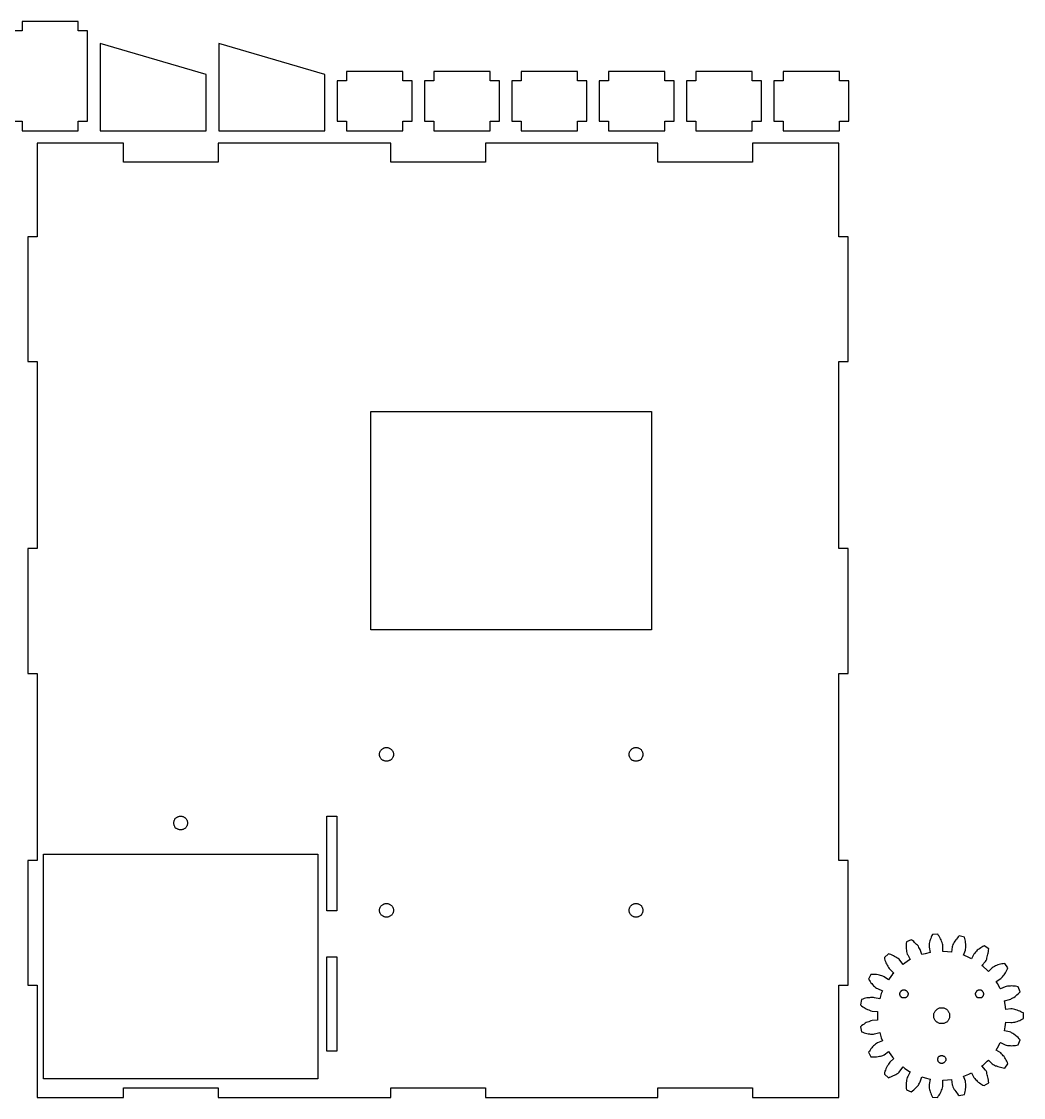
# Model space of a CAD drawing. Header units: millimetres. Extents: x 6 to 592, y 6 to 390.
# Drawn here: x 271 to 592.2, y 6 to 351 of the extents above; entities that cross this region are included whole.
import ezdxf

# ---------------------------------------------------------------- set-up
doc = ezdxf.new("R2010")
doc.units = ezdxf.units.MM
doc.layers.add('CUT', color=1, linetype='Continuous')
doc.layers.add('CUT_INNER', color=1, linetype='Continuous')

msp = doc.modelspace()

# ---------------------------------------------------------------- linework, layer by layer
at = {"layer": 'CUT'}
for points in [[(268.2, 319), (271.2, 319), (271.2, 316), (289.2, 316), (289.2, 319), (292.2, 319), (292.2, 348), (289.2, 348), (289.2, 351), (271.2, 351), (271.2, 348), (268.2, 348), (268.2, 319)], [(330.2, 334), (296.2, 344), (296.2, 316), (330.2, 316), (330.2, 334)], [(368.2, 334), (334.2, 344), (334.2, 316), (368.2, 316), (368.2, 334)], [(372.2, 319), (375.2, 319), (375.2, 316), (393.2, 316), (393.2, 319), (396.2, 319), (396.2, 332), (393.2, 332), (393.2, 335), (375.2, 335), (375.2, 332), (372.2, 332), (372.2, 319)], [(400.2, 319), (403.2, 319), (403.2, 316), (421.2, 316), (421.2, 319), (424.2, 319), (424.2, 332), (421.2, 332), (421.2, 335), (403.2, 335), (403.2, 332), (400.2, 332), (400.2, 319)], [(428.2, 319), (431.2, 319), (431.2, 316), (449.2, 316), (449.2, 319), (452.2, 319), (452.2, 332), (449.2, 332), (449.2, 335), (431.2, 335), (431.2, 332), (428.2, 332), (428.2, 319)], [(456.2, 319), (459.2, 319), (459.2, 316), (477.2, 316), (477.2, 319), (480.2, 319), (480.2, 332), (477.2, 332), (477.2, 335), (459.2, 335), (459.2, 332), (456.2, 332), (456.2, 319)], [(484.2, 319), (487.2, 319), (487.2, 316), (505.2, 316), (505.2, 319), (508.2, 319), (508.2, 332), (505.2, 332), (505.2, 335), (487.2, 335), (487.2, 332), (484.2, 332), (484.2, 319)], [(512.2, 319), (515.2, 319), (515.2, 316), (533.2, 316), (533.2, 319), (536.2, 319), (536.2, 332), (533.2, 332), (533.2, 335), (515.2, 335), (515.2, 332), (512.2, 332), (512.2, 319)], [(533, 42), (536, 42), (536, 82), (533, 82), (533, 142), (536, 142), (536, 182), (533, 182), (533, 242), (536, 242), (536, 282), (533, 282), (533, 312), (505.3, 312), (505.3, 305.9), (475, 305.9), (475, 312), (419.7, 312), (419.7, 305.9), (389.4, 305.9), (389.4, 312), (334, 312), (334, 305.9), (303.7, 305.9), (303.7, 312), (276, 312), (276, 282), (273, 282), (273, 242), (276, 242), (276, 182), (273, 182), (273, 142), (276, 142), (276, 82), (273, 82), (273, 42), (276, 42), (276, 6), (303.7, 6), (303.7, 9.1), (334, 9.1), (334, 6), (389.4, 6), (389.4, 9.1), (419.7, 9.1), (419.7, 6), (475, 6), (475, 9.1), (505.3, 9.1), (505.3, 6), (533, 6), (533, 42)], [(564.9, 6.4), (565.2, 6.7), (565.4, 7.1), (565.6, 7.5), (565.8, 7.9), (565.9, 8.3), (566.1, 8.7), (566.2, 9.1), (566.3, 9.5), (566.3, 9.9), (566.3, 11.6), (567.8, 11.7), (569.1, 11.8), (569.3, 10.1), (569.5, 9.8), (569.6, 9.4), (569.8, 9), (570, 8.6), (570.2, 8.3), (570.5, 7.9), (570.7, 7.6), (571, 7.2), (571.3, 6.9), (571.6, 6.6), (573.3, 7), (573.4, 7.4), (573.5, 7.9), (573.6, 8.3), (573.6, 8.7), (573.7, 9.2), (573.7, 9.6), (573.7, 10), (573.7, 10.4), (573.6, 10.8), (573.6, 11.2), (573, 12.8), (573.1, 12.8), (574.7, 13.5), (575.5, 13.9), (576.3, 12.4), (576.6, 12.1), (576.8, 11.8), (577.1, 11.5), (577.4, 11.2), (577.7, 10.9), (578.1, 10.7), (578.5, 10.4), (578.8, 10.2), (579.2, 10), (579.6, 9.8), (581.1, 10.7), (581, 11.2), (581, 11.6), (580.9, 12.1), (580.8, 12.5), (580.7, 12.9), (580.6, 13.3), (580.5, 13.7), (580.4, 14.1), (580.2, 14.5), (580, 14.8), (578.9, 16.1), (579.3, 16.4), (580.6, 17.6), (581, 18), (582.2, 16.8), (582.5, 16.6), (582.9, 16.4), (583.2, 16.2), (583.6, 16.1), (584, 15.9), (584.4, 15.8), (584.8, 15.7), (585.3, 15.6), (585.7, 15.5), (586.2, 15.4), (587.2, 16.8), (587.1, 17.2), (586.9, 17.6), (586.7, 18), (586.4, 18.4), (586.2, 18.7), (586, 19.1), (585.7, 19.4), (585.5, 19.7), (585.2, 20), (584.9, 20.3), (583.4, 21.2), (583.9, 21.9), (584.7, 23.5), (584.8, 23.6), (586.3, 22.9), (586.7, 22.8), (587.1, 22.7), (587.5, 22.7), (587.9, 22.7), (588.3, 22.6), (588.8, 22.7), (589.2, 22.7), (589.6, 22.7), (590.1, 22.8), (590.5, 22.9), (591.1, 24.5), (590.8, 24.8), (590.5, 25.2), (590.1, 25.5), (589.8, 25.8), (589.5, 26), (589.1, 26.3), (588.8, 26.5), (588.4, 26.7), (588.1, 26.9), (587.7, 27), (586.1, 27.4), (586.3, 28.6), (586.5, 30.2), (588.2, 30), (588.6, 30), (589, 30.1), (589.4, 30.2), (589.8, 30.3), (590.2, 30.4), (590.6, 30.6), (591, 30.7), (591.4, 30.9), (591.8, 31.1), (592.2, 31.3), (592.2, 33.1), (591.8, 33.3), (591.4, 33.5), (591, 33.7), (590.6, 33.8), (590.2, 34), (589.8, 34.1), (589.4, 34.2), (589, 34.3), (588.6, 34.4), (588.2, 34.4), (586.5, 34.2), (586.3, 35.8), (586.1, 37), (587.7, 37.4), (588.1, 37.5), (588.4, 37.7), (588.8, 37.9), (589.1, 38.1), (589.5, 38.4), (589.8, 38.6), (590.1, 38.9), (590.5, 39.2), (590.8, 39.6), (591.1, 39.9), (590.5, 41.5), (590.1, 41.6), (589.6, 41.7), (589.2, 41.7), (588.8, 41.7), (588.3, 41.8), (587.9, 41.7), (587.5, 41.7), (587.1, 41.7), (586.7, 41.6), (586.3, 41.5), (584.8, 40.8), (584.7, 40.9), (583.9, 42.5), (583.4, 43.2), (584.9, 44.1), (585.2, 44.4), (585.5, 44.7), (585.7, 45), (586, 45.3), (586.2, 45.7), (586.4, 46), (586.7, 46.4), (586.9, 46.8), (587.1, 47.2), (587.2, 47.6), (586.2, 49), (585.7, 48.9), (585.3, 48.8), (584.8, 48.7), (584.4, 48.6), (584, 48.5), (583.6, 48.3), (583.2, 48.2), (582.9, 48), (582.5, 47.8), (582.2, 47.6), (581, 46.4), (580.6, 46.8), (579.3, 48), (578.9, 48.3), (580, 49.6), (580.2, 49.9), (580.4, 50.3), (580.5, 50.7), (580.6, 51.1), (580.7, 51.5), (580.8, 51.9), (580.9, 52.3), (581, 52.8), (581, 53.2), (581.1, 53.7), (579.6, 54.6), (579.2, 54.4), (578.8, 54.2), (578.5, 54), (578.1, 53.7), (577.7, 53.5), (577.4, 53.2), (577.1, 52.9), (576.8, 52.6), (576.6, 52.3), (576.3, 52), (575.5, 50.5), (574.7, 50.9), (573.1, 51.6), (573, 51.6), (573.6, 53.2), (573.6, 53.6), (573.7, 54), (573.7, 54.4), (573.7, 54.8), (573.7, 55.2), (573.6, 55.7), (573.6, 56.1), (573.5, 56.5), (573.4, 57), (573.3, 57.4), (571.6, 57.8), (571.3, 57.5), (571, 57.2), (570.7, 56.8), (570.5, 56.5), (570.2, 56.1), (570, 55.8), (569.8, 55.4), (569.6, 55), (569.5, 54.6), (569.3, 54.3), (569.1, 52.6), (567.8, 52.7), (566.3, 52.8), (566.3, 54.5), (566.3, 54.9), (566.2, 55.3), (566.1, 55.7), (565.9, 56.1), (565.8, 56.5), (565.6, 56.9), (565.4, 57.3), (565.2, 57.7), (564.9, 58), (564.7, 58.4), (563, 58.3), (562.8, 57.9), (562.6, 57.4), (562.5, 57), (562.3, 56.6), (562.2, 56.2), (562.1, 55.8), (562, 55.4), (562, 55), (562, 54.6), (562, 54.2), (562.3, 52.5), (560.7, 52.1), (559.6, 51.8), (559.1, 53.4), (558.9, 53.8), (558.7, 54.1), (558.5, 54.5), (558.2, 54.8), (557.9, 55.1), (557.6, 55.4), (557.3, 55.7), (557, 56), (556.6, 56.3), (556.2, 56.6), (554.7, 55.9), (554.6, 55.4), (554.6, 55), (554.6, 54.5), (554.6, 54.1), (554.6, 53.7), (554.7, 53.2), (554.7, 52.8), (554.8, 52.4), (554.9, 52), (555.1, 51.7), (555.9, 50.2), (555.7, 50.1), (554.2, 49.1), (553.6, 48.6), (552.6, 50), (552.3, 50.3), (552, 50.6), (551.6, 50.8), (551.3, 51), (550.9, 51.2), (550.5, 51.4), (550.1, 51.6), (549.7, 51.8), (549.3, 51.9), (548.9, 52.1), (547.6, 50.9), (547.7, 50.5), (547.8, 50), (548, 49.6), (548.1, 49.2), (548.3, 48.8), (548.5, 48.4), (548.7, 48.1), (548.9, 47.7), (549.1, 47.4), (549.4, 47.1), (550.6, 45.9), (550.2, 45.5), (549.1, 44), (548.9, 43.7), (547.5, 44.7), (547.1, 44.9), (546.8, 45), (546.4, 45.1), (546, 45.2), (545.6, 45.3), (545.1, 45.4), (544.7, 45.4), (544.2, 45.4), (543.8, 45.4), (543.3, 45.4), (542.5, 43.9), (542.8, 43.5), (543, 43.2), (543.3, 42.8), (543.6, 42.5), (543.8, 42.2), (544.1, 41.8), (544.4, 41.6), (544.8, 41.3), (545.1, 41.1), (545.4, 40.9), (547, 40.2), (546.6, 39.3), (546.1, 37.6), (544.4, 38), (544.1, 38.1), (543.7, 38.1), (543.2, 38.1), (542.8, 38), (542.4, 38), (542, 37.9), (541.6, 37.8), (541.1, 37.7), (540.7, 37.5), (540.3, 37.4), (540, 35.7), (540.3, 35.4), (540.7, 35.1), (541.1, 34.9), (541.4, 34.6), (541.8, 34.4), (542.2, 34.2), (542.6, 34.1), (543, 33.9), (543.3, 33.8), (543.7, 33.7), (545.4, 33.6), (545.4, 32.2), (545.4, 30.8), (543.7, 30.7), (543.3, 30.6), (543, 30.5), (542.6, 30.3), (542.2, 30.2), (541.8, 30), (541.4, 29.8), (541.1, 29.5), (540.7, 29.3), (540.3, 29), (540, 28.7), (540.3, 27), (540.7, 26.9), (541.1, 26.7), (541.6, 26.6), (542, 26.5), (542.4, 26.4), (542.8, 26.4), (543.2, 26.3), (543.7, 26.3), (544.1, 26.3), (544.4, 26.4), (546.1, 26.8), (546.6, 25.1), (547, 24.2), (545.4, 23.5), (545.1, 23.3), (544.8, 23.1), (544.4, 22.8), (544.1, 22.6), (543.8, 22.2), (543.6, 21.9), (543.3, 21.6), (543, 21.2), (542.8, 20.9), (542.5, 20.5), (543.3, 19), (543.8, 19), (544.2, 19), (544.7, 19), (545.1, 19), (545.6, 19.1), (546, 19.2), (546.4, 19.3), (546.8, 19.4), (547.1, 19.5), (547.5, 19.7), (548.9, 20.7), (549.1, 20.4), (550.2, 18.9), (550.6, 18.5), (549.4, 17.3), (549.1, 17), (548.9, 16.7), (548.7, 16.3), (548.5, 16), (548.3, 15.6), (548.1, 15.2), (548, 14.8), (547.8, 14.4), (547.7, 13.9), (547.6, 13.5), (548.9, 12.3), (549.3, 12.5), (549.7, 12.6), (550.1, 12.8), (550.5, 13), (550.9, 13.2), (551.3, 13.4), (551.6, 13.6), (552, 13.8), (552.3, 14.1), (552.6, 14.4), (553.6, 15.8), (554.2, 15.3), (555.7, 14.3), (555.9, 14.2), (555.1, 12.7), (554.9, 12.4), (554.8, 12), (554.7, 11.6), (554.7, 11.2), (554.6, 10.7), (554.6, 10.3), (554.6, 9.9), (554.6, 9.4), (554.6, 9), (554.7, 8.5), (556.2, 7.8), (556.6, 8.1), (557, 8.4), (557.3, 8.7), (557.6, 9), (557.9, 9.3), (558.2, 9.6), (558.5, 9.9), (558.7, 10.3), (558.9, 10.6), (559.1, 11), (559.6, 12.6), (560.7, 12.3), (562.3, 11.9), (562, 10.2), (562, 9.8), (562, 9.4), (562, 9), (562.1, 8.6), (562.2, 8.2), (562.3, 7.8), (562.5, 7.4), (562.6, 7), (562.8, 6.5), (563, 6.1), (564.7, 6), (564.9, 6.4)]]:
    msp.add_lwpolyline(points, close=True, dxfattribs=at)
at = {"layer": 'CUT_INNER'}
for points in [[(383, 156), (383, 226), (473, 226), (473, 156), (383, 156)], [(387.8, 113.8), (387.6, 113.8), (387.4, 113.9), (387.2, 113.9), (387.1, 114), (386.9, 114.1), (386.7, 114.2), (386.6, 114.3), (386.4, 114.4), (386.3, 114.6), (386.2, 114.7), (386.1, 114.9), (386, 115.1), (385.9, 115.2), (385.9, 115.4), (385.8, 115.6), (385.8, 115.8), (385.8, 116), (385.8, 116.2), (385.8, 116.4), (385.9, 116.6), (385.9, 116.8), (386, 116.9), (386.1, 117.1), (386.2, 117.3), (386.3, 117.4), (386.4, 117.6), (386.6, 117.7), (386.7, 117.8), (386.9, 117.9), (387.1, 118), (387.2, 118.1), (387.4, 118.1), (387.6, 118.2), (387.8, 118.2), (388, 118.2), (388.2, 118.2), (388.4, 118.2), (388.6, 118.1), (388.8, 118.1), (388.9, 118), (389.1, 117.9), (389.3, 117.8), (389.4, 117.7), (389.6, 117.6), (389.7, 117.4), (389.8, 117.3), (389.9, 117.1), (390, 116.9), (390.1, 116.8), (390.1, 116.6), (390.2, 116.4), (390.2, 116.2), (390.2, 116), (390.2, 115.8), (390.2, 115.6), (390.1, 115.4), (390.1, 115.2), (390, 115.1), (389.9, 114.9), (389.8, 114.7), (389.7, 114.6), (389.6, 114.4), (389.4, 114.3), (389.3, 114.2), (389.1, 114.1), (388.9, 114), (388.8, 113.9), (388.6, 113.9), (388.4, 113.8), (388.2, 113.8), (388, 113.8), (387.8, 113.8)], [(467.8, 113.8), (467.6, 113.8), (467.4, 113.9), (467.2, 113.9), (467.1, 114), (466.9, 114.1), (466.7, 114.2), (466.6, 114.3), (466.4, 114.4), (466.3, 114.6), (466.2, 114.7), (466.1, 114.9), (466, 115.1), (465.9, 115.2), (465.9, 115.4), (465.8, 115.6), (465.8, 115.8), (465.8, 116), (465.8, 116.2), (465.8, 116.4), (465.9, 116.6), (465.9, 116.8), (466, 116.9), (466.1, 117.1), (466.2, 117.3), (466.3, 117.4), (466.4, 117.6), (466.6, 117.7), (466.7, 117.8), (466.9, 117.9), (467.1, 118), (467.2, 118.1), (467.4, 118.1), (467.6, 118.2), (467.8, 118.2), (468, 118.2), (468.2, 118.2), (468.4, 118.2), (468.6, 118.1), (468.8, 118.1), (468.9, 118), (469.1, 117.9), (469.3, 117.8), (469.4, 117.7), (469.6, 117.6), (469.7, 117.4), (469.8, 117.3), (469.9, 117.1), (470, 116.9), (470.1, 116.8), (470.1, 116.6), (470.2, 116.4), (470.2, 116.2), (470.2, 116), (470.2, 115.8), (470.2, 115.6), (470.1, 115.4), (470.1, 115.2), (470, 115.1), (469.9, 114.9), (469.8, 114.7), (469.7, 114.6), (469.6, 114.4), (469.4, 114.3), (469.3, 114.2), (469.1, 114.1), (468.9, 114), (468.8, 113.9), (468.6, 113.9), (468.4, 113.8), (468.2, 113.8), (468, 113.8), (467.8, 113.8)], [(321.8, 91.8), (321.6, 91.8), (321.4, 91.9), (321.2, 91.9), (321.1, 92), (320.9, 92.1), (320.7, 92.2), (320.6, 92.3), (320.4, 92.4), (320.3, 92.6), (320.2, 92.7), (320.1, 92.9), (320, 93.1), (319.9, 93.2), (319.9, 93.4), (319.8, 93.6), (319.8, 93.8), (319.8, 94), (319.8, 94.2), (319.8, 94.4), (319.9, 94.6), (319.9, 94.8), (320, 94.9), (320.1, 95.1), (320.2, 95.3), (320.3, 95.4), (320.4, 95.6), (320.6, 95.7), (320.7, 95.8), (320.9, 95.9), (321.1, 96), (321.2, 96.1), (321.4, 96.1), (321.6, 96.2), (321.8, 96.2), (322, 96.2), (322.2, 96.2), (322.4, 96.2), (322.6, 96.1), (322.8, 96.1), (322.9, 96), (323.1, 95.9), (323.3, 95.8), (323.4, 95.7), (323.6, 95.6), (323.7, 95.4), (323.8, 95.3), (323.9, 95.1), (324, 94.9), (324.1, 94.8), (324.1, 94.6), (324.2, 94.4), (324.2, 94.2), (324.2, 94), (324.2, 93.8), (324.2, 93.6), (324.1, 93.4), (324.1, 93.2), (324, 93.1), (323.9, 92.9), (323.8, 92.7), (323.7, 92.6), (323.6, 92.4), (323.4, 92.3), (323.3, 92.2), (323.1, 92.1), (322.9, 92), (322.8, 91.9), (322.6, 91.9), (322.4, 91.8), (322.2, 91.8), (322, 91.8), (321.8, 91.8)], [(368.9, 65.9), (368.9, 96.2), (372.1, 96.2), (372.1, 65.9), (368.9, 65.9)], [(278, 12), (278, 84), (366, 84), (366, 12), (278, 12)], [(387.8, 63.8), (387.6, 63.8), (387.4, 63.9), (387.2, 63.9), (387.1, 64), (386.9, 64.1), (386.7, 64.2), (386.6, 64.3), (386.4, 64.4), (386.3, 64.6), (386.2, 64.7), (386.1, 64.9), (386, 65.1), (385.9, 65.2), (385.9, 65.4), (385.8, 65.6), (385.8, 65.8), (385.8, 66), (385.8, 66.2), (385.8, 66.4), (385.9, 66.6), (385.9, 66.8), (386, 66.9), (386.1, 67.1), (386.2, 67.3), (386.3, 67.4), (386.4, 67.6), (386.6, 67.7), (386.7, 67.8), (386.9, 67.9), (387.1, 68), (387.2, 68.1), (387.4, 68.1), (387.6, 68.2), (387.8, 68.2), (388, 68.2), (388.2, 68.2), (388.4, 68.2), (388.6, 68.1), (388.8, 68.1), (388.9, 68), (389.1, 67.9), (389.3, 67.8), (389.4, 67.7), (389.6, 67.6), (389.7, 67.4), (389.8, 67.3), (389.9, 67.1), (390, 66.9), (390.1, 66.8), (390.1, 66.6), (390.2, 66.4), (390.2, 66.2), (390.2, 66), (390.2, 65.8), (390.2, 65.6), (390.1, 65.4), (390.1, 65.2), (390, 65.1), (389.9, 64.9), (389.8, 64.7), (389.7, 64.6), (389.6, 64.4), (389.4, 64.3), (389.3, 64.2), (389.1, 64.1), (388.9, 64), (388.8, 63.9), (388.6, 63.9), (388.4, 63.8), (388.2, 63.8), (388, 63.8), (387.8, 63.8)], [(467.8, 63.8), (467.6, 63.8), (467.4, 63.9), (467.2, 63.9), (467.1, 64), (466.9, 64.1), (466.7, 64.2), (466.6, 64.3), (466.4, 64.4), (466.3, 64.6), (466.2, 64.7), (466.1, 64.9), (466, 65.1), (465.9, 65.2), (465.9, 65.4), (465.8, 65.6), (465.8, 65.8), (465.8, 66), (465.8, 66.2), (465.8, 66.4), (465.9, 66.6), (465.9, 66.8), (466, 66.9), (466.1, 67.1), (466.2, 67.3), (466.3, 67.4), (466.4, 67.6), (466.6, 67.7), (466.7, 67.8), (466.9, 67.9), (467.1, 68), (467.2, 68.1), (467.4, 68.1), (467.6, 68.2), (467.8, 68.2), (468, 68.2), (468.2, 68.2), (468.4, 68.2), (468.6, 68.1), (468.8, 68.1), (468.9, 68), (469.1, 67.9), (469.3, 67.8), (469.4, 67.7), (469.6, 67.6), (469.7, 67.4), (469.8, 67.3), (469.9, 67.1), (470, 66.9), (470.1, 66.8), (470.1, 66.6), (470.2, 66.4), (470.2, 66.2), (470.2, 66), (470.2, 65.8), (470.2, 65.6), (470.1, 65.4), (470.1, 65.2), (470, 65.1), (469.9, 64.9), (469.8, 64.7), (469.7, 64.6), (469.6, 64.4), (469.4, 64.3), (469.3, 64.2), (469.1, 64.1), (468.9, 64), (468.8, 63.9), (468.6, 63.9), (468.4, 63.8), (468.2, 63.8), (468, 63.8), (467.8, 63.8)], [(368.9, 20.8), (368.9, 51.1), (372.1, 51.1), (372.1, 20.8), (368.9, 20.8)], [(553.8, 37.9), (553.6, 37.9), (553.5, 37.9), (553.4, 38), (553.3, 38), (553.2, 38.1), (553.1, 38.1), (553, 38.2), (553, 38.3), (552.9, 38.4), (552.8, 38.5), (552.7, 38.5), (552.7, 38.7), (552.7, 38.8), (552.6, 38.9), (552.6, 39), (552.6, 39.1), (552.6, 39.2), (552.6, 39.3), (552.6, 39.4), (552.6, 39.5), (552.7, 39.6), (552.7, 39.7), (552.7, 39.8), (552.8, 39.9), (552.9, 40), (553, 40.1), (553, 40.2), (553.1, 40.3), (553.2, 40.3), (553.3, 40.4), (553.4, 40.4), (553.5, 40.5), (553.6, 40.5), (553.8, 40.5), (553.9, 40.5), (554, 40.5), (554.1, 40.5), (554.2, 40.5), (554.3, 40.4), (554.4, 40.4), (554.5, 40.3), (554.6, 40.3), (554.7, 40.2), (554.8, 40.1), (554.9, 40), (554.9, 39.9), (555, 39.8), (555.1, 39.7), (555.1, 39.6), (555.1, 39.5), (555.2, 39.4), (555.2, 39.3), (555.2, 39.2), (555.2, 39.1), (555.2, 39), (555.1, 38.9), (555.1, 38.8), (555.1, 38.7), (555, 38.5), (554.9, 38.5), (554.9, 38.4), (554.8, 38.3), (554.7, 38.2), (554.6, 38.1), (554.5, 38.1), (554.4, 38), (554.3, 38), (554.2, 37.9), (554.1, 37.9), (554, 37.9), (553.9, 37.9), (553.8, 37.9)], [(578, 37.9), (577.9, 37.9), (577.8, 37.9), (577.7, 38), (577.6, 38), (577.5, 38.1), (577.4, 38.1), (577.3, 38.2), (577.2, 38.3), (577.1, 38.4), (577.1, 38.5), (577, 38.5), (576.9, 38.7), (576.9, 38.8), (576.9, 38.9), (576.8, 39), (576.8, 39.1), (576.8, 39.2), (576.8, 39.3), (576.8, 39.4), (576.9, 39.5), (576.9, 39.6), (576.9, 39.7), (577, 39.8), (577.1, 39.9), (577.1, 40), (577.2, 40.1), (577.3, 40.2), (577.4, 40.3), (577.5, 40.3), (577.6, 40.4), (577.7, 40.4), (577.8, 40.5), (577.9, 40.5), (578, 40.5), (578.1, 40.5), (578.2, 40.5), (578.4, 40.5), (578.5, 40.5), (578.6, 40.4), (578.7, 40.4), (578.8, 40.3), (578.9, 40.3), (579, 40.2), (579, 40.1), (579.1, 40), (579.2, 39.9), (579.3, 39.8), (579.3, 39.7), (579.3, 39.6), (579.4, 39.5), (579.4, 39.4), (579.4, 39.3), (579.4, 39.2), (579.4, 39.1), (579.4, 39), (579.4, 38.9), (579.3, 38.8), (579.3, 38.7), (579.3, 38.5), (579.2, 38.5), (579.1, 38.4), (579, 38.3), (579, 38.2), (578.9, 38.1), (578.8, 38.1), (578.7, 38), (578.6, 38), (578.5, 37.9), (578.4, 37.9), (578.2, 37.9), (578.1, 37.9), (578, 37.9)], [(565.8, 29.7), (565.6, 29.7), (565.3, 29.7), (565.1, 29.8), (564.9, 29.9), (564.7, 30), (564.5, 30.1), (564.4, 30.2), (564.2, 30.4), (564, 30.6), (563.9, 30.7), (563.8, 30.9), (563.7, 31.1), (563.6, 31.3), (563.5, 31.5), (563.5, 31.8), (563.5, 32), (563.5, 32.2), (563.5, 32.4), (563.5, 32.6), (563.5, 32.9), (563.6, 33.1), (563.7, 33.3), (563.8, 33.5), (563.9, 33.7), (564, 33.8), (564.2, 34), (564.4, 34.2), (564.5, 34.3), (564.7, 34.4), (564.9, 34.5), (565.1, 34.6), (565.3, 34.7), (565.6, 34.7), (565.8, 34.7), (566, 34.7), (566.2, 34.7), (566.4, 34.7), (566.7, 34.7), (566.9, 34.6), (567.1, 34.5), (567.3, 34.4), (567.5, 34.3), (567.6, 34.2), (567.8, 34), (568, 33.8), (568.1, 33.7), (568.2, 33.5), (568.3, 33.3), (568.4, 33.1), (568.5, 32.9), (568.5, 32.6), (568.5, 32.4), (568.5, 32.2), (568.5, 32), (568.5, 31.8), (568.5, 31.5), (568.4, 31.3), (568.3, 31.1), (568.2, 30.9), (568.1, 30.7), (568, 30.6), (567.8, 30.4), (567.6, 30.2), (567.5, 30.1), (567.3, 30), (567.1, 29.9), (566.9, 29.8), (566.7, 29.7), (566.4, 29.7), (566.2, 29.7), (566, 29.7), (565.8, 29.7)], [(565.9, 16.9), (565.8, 16.9), (565.7, 16.9), (565.6, 17), (565.5, 17), (565.4, 17.1), (565.3, 17.1), (565.2, 17.2), (565.1, 17.3), (565, 17.4), (564.9, 17.5), (564.8, 17.7), (564.8, 17.8), (564.7, 17.9), (564.7, 18), (564.7, 18.1), (564.7, 18.2), (564.7, 18.3), (564.7, 18.4), (564.7, 18.5), (564.8, 18.6), (564.8, 18.7), (564.9, 18.9), (565, 19), (565.1, 19.1), (565.2, 19.2), (565.3, 19.3), (565.4, 19.3), (565.5, 19.4), (565.6, 19.4), (565.7, 19.5), (565.8, 19.5), (565.9, 19.5), (566, 19.5), (566.1, 19.5), (566.2, 19.5), (566.3, 19.5), (566.4, 19.4), (566.5, 19.4), (566.6, 19.3), (566.7, 19.3), (566.8, 19.2), (566.9, 19.1), (567, 19), (567.1, 18.9), (567.2, 18.7), (567.2, 18.6), (567.3, 18.5), (567.3, 18.4), (567.3, 18.3), (567.3, 18.2), (567.3, 18.1), (567.3, 18), (567.3, 17.9), (567.2, 17.8), (567.2, 17.7), (567.1, 17.5), (567, 17.4), (566.9, 17.3), (566.8, 17.2), (566.7, 17.1), (566.6, 17.1), (566.5, 17), (566.4, 17), (566.3, 16.9), (566.2, 16.9), (566.1, 16.9), (566, 16.9), (565.9, 16.9)]]:
    msp.add_lwpolyline(points, close=True, dxfattribs=at)

doc.saveas('drawing.dxf')
